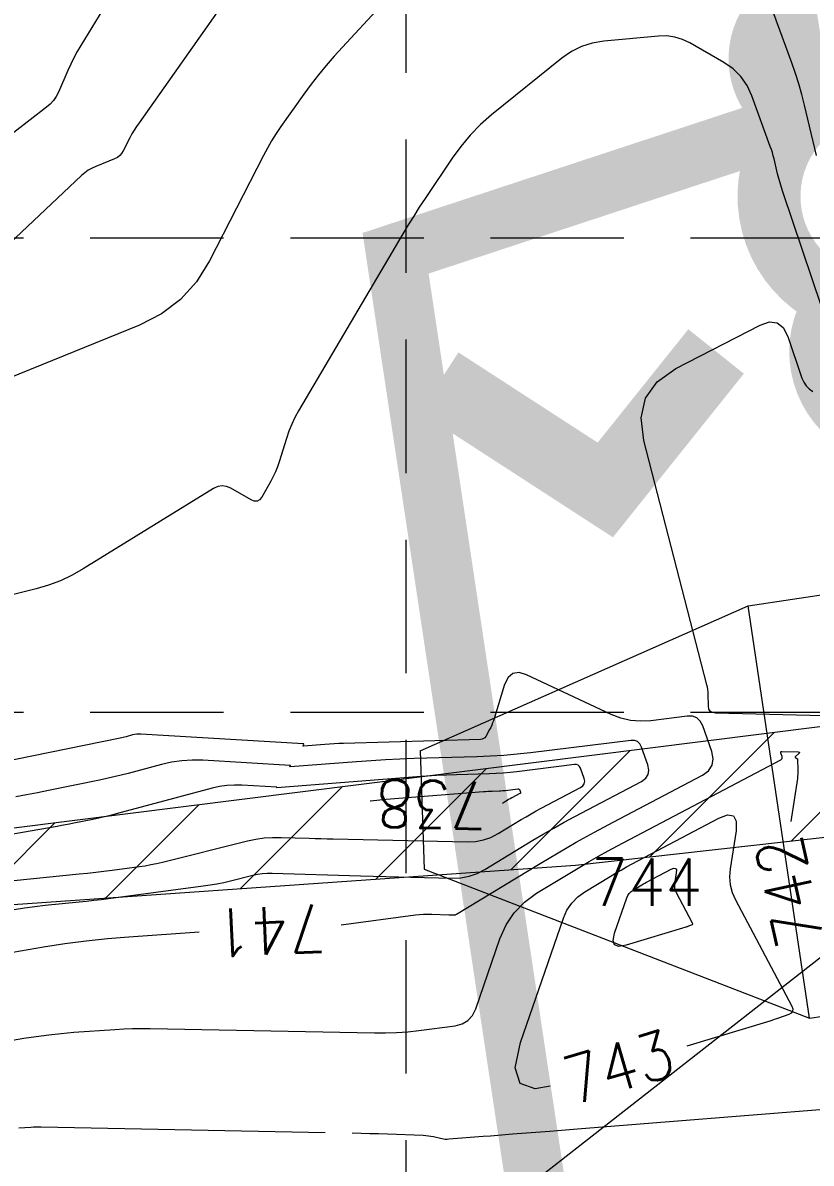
# Model space of a CAD drawing. Header units: feet. Extents: x 46644 to 49208, y 46045 to 47649.
# Drawn here: x 47693.5 to 47760, y 46288.7 to 46384.8 of the extents above; entities that cross this region are included whole.
import ezdxf
from ezdxf.enums import TextEntityAlignment as Align

# ---------------------------------------------------------------- set-up
doc = ezdxf.new("R2010")
doc.units = ezdxf.units.FT
doc.header["$MEASUREMENT"] = 0
doc.linetypes.add('DGN Style 3', pattern=[33.544038, 23.960027, -9.584011])
doc.linetypes.add('HIDDEN', pattern=[0.375, 0.25, -0.125])
for name, color, linetype, lineweight in [('EC', 35, 'Continuous', 0), ('Level 30', 1, 'Continuous', 0), ('Level 4', 1, 'Continuous', 0), ('LIMITS OF DISTURBANCE', 1, 'HIDDEN', 0), ('WATER', 5, 'Continuous', 0)]:
    doc.layers.add(name, color=color, linetype=linetype, lineweight=lineweight)
for name, color, linetype in [('GRID', 254, 'HIDDEN'), ('LEGEND', 7, 'Continuous'), ('SILT FENCE', 200, 'Continuous')]:
    doc.layers.add(name, color=color, linetype=linetype)
doc.styles.add('Style-STANDARD', font='STANDARD.shx')

msp = doc.modelspace()

# ---------------------------------------------------------------- hatches: boundary and pattern name
at = {"layer": 'WATER', "linetype": 'Continuous', "lineweight": 0}
h = msp.add_hatch(dxfattribs=at)
h.set_pattern_fill('ANSI31', color=5, scale=60, style=0)
h.paths.add_polyline_path([(48629.765, 46329.875), (48596.322, 46378.161), (48519.775, 46382.618), (48424.649, 46369.246), (48315.402, 46360.332), (48151.383, 46359.717), (48117.82, 46367.081), (48083.439, 46350.306), (48063.383, 46344.169), (48022.454, 46343.76), (47970.794, 46345.292), (47909.809, 46340.791), (47832.982, 46331.826), (47785.102, 46328.505), (47682.886, 46315.662), (47602.106, 46320.653), (47487.502, 46356.656), (47364.2, 46436.321), (47309.482, 46412.878), (47202.471, 46323.17), (47211.188, 46318.584), (47202.93, 46315.832), (47213.941, 46313.539), (47207.518, 46309.411), (47312.931, 46404.754), (47361.709, 46423.579), (47496.179, 46347.118), (47602.623, 46314.556), (47679.015, 46309.521), (47740.12, 46313.776), (47833.868, 46324.295), (47878.731, 46331.532), (47970.784, 46339.894), (48046.542, 46335.881), (48065.494, 46335.628), (48096.827, 46350.783), (48119.822, 46356.845), (48176.249, 46350.541), (48298.044, 46354.078), (48404.546, 46360.413), (48522.906, 46374.825), (48593.153, 46371.794), (48632.067, 46317.741), (48628.782, 46325.571), (48634.341, 46324.308)])

# ---------------------------------------------------------------- linework, layer by layer
at = {"layer": 'EC', "color": 35, "linetype": 'DGN Style 3', "lineweight": 0}
for p, q in [((47705.821, 46395.107), (47698.411, 46382.913)), ((47729.782, 46392.835), (47719.784, 46381.989)), ((47758.37, 46381.431), (47755.184, 46390.135)), ((47711.589, 46388.109), (47703.316, 46376.391)), ((47741.542, 46383.106), (47740.634, 46382.814)), ((47742.505, 46383.264), (47741.542, 46383.106)), ((47747.125, 46383.694), (47742.505, 46383.264)), ((47747.82, 46383.707), (47747.125, 46383.694)), ((47748.491, 46383.615), (47747.82, 46383.707)), ((47749.14, 46383.419), (47748.491, 46383.615)), ((47749.766, 46383.118), (47749.14, 46383.419)), ((47752.633, 46381.467), (47749.766, 46383.118)), ((47698.107, 46382.394), (47697.821, 46381.864)), ((47698.411, 46382.913), (47698.107, 46382.394)), ((47739.779, 46382.389), (47738.978, 46381.831)), ((47740.634, 46382.814), (47739.779, 46382.389)), ((47697.552, 46381.326), (47697.302, 46380.778)), ((47697.821, 46381.864), (47697.552, 46381.326)), ((47719.103, 46381.225), (47718.447, 46380.44)), ((47719.784, 46381.989), (47719.103, 46381.225)), ((47738.978, 46381.831), (47733.053, 46377.044)), ((47753.414, 46380.927), (47752.633, 46381.467)), ((47758.678, 46380.551), (47758.37, 46381.431)), ((47697.302, 46380.778), (47696.514, 46378.974)), ((47718.447, 46380.44), (47717.817, 46379.634)), ((47754.067, 46380.28), (47753.414, 46380.927)), ((47754.593, 46379.526), (47754.067, 46380.28)), ((47758.96, 46379.664), (47758.678, 46380.551)), ((47717.817, 46379.634), (47717.213, 46378.807)), ((47754.992, 46378.665), (47754.593, 46379.526)), ((47759.216, 46378.769), (47758.96, 46379.664)), ((47696.093, 46378.265), (47695.821, 46377.96)), ((47696.324, 46378.603), (47696.093, 46378.265)), ((47696.514, 46378.974), (47696.324, 46378.603)), ((47717.213, 46378.807), (47715.282, 46376.072)), ((47756.555, 46374.394), (47754.992, 46378.665)), ((47759.446, 46377.866), (47759.216, 46378.769)), ((47695.507, 46377.686), (47689.264, 46372.899)), ((47695.821, 46377.96), (47695.507, 46377.686)), ((47760.461, 46373.633), (47759.446, 46377.866)), ((47703.316, 46376.391), (47703.105, 46376.081)), ((47733.053, 46377.044), (47732.113, 46376.225)), ((47702.717, 46375.439), (47702.541, 46375.108)), ((47702.905, 46375.764), (47702.717, 46375.439)), ((47703.105, 46376.081), (47702.905, 46375.764)), ((47714.879, 46375.48), (47714.498, 46374.874)), ((47715.282, 46376.072), (47714.879, 46375.48)), ((47732.113, 46376.225), (47731.242, 46375.343)), ((47702.541, 46375.108), (47701.982, 46374.015)), ((47714.498, 46374.874), (47714.139, 46374.255)), ((47730.441, 46374.397), (47729.71, 46373.388)), ((47731.242, 46375.343), (47730.441, 46374.397)), ((47756.647, 46374.133), (47756.555, 46374.394)), ((47701.483, 46373.465), (47701.254, 46373.349)), ((47701.68, 46373.614), (47701.483, 46373.465)), ((47701.846, 46373.798), (47701.68, 46373.614)), ((47701.982, 46374.015), (47701.846, 46373.798)), ((47713.801, 46373.623), (47709.258, 46364.737)), ((47714.139, 46374.255), (47713.801, 46373.623)), ((47756.73, 46373.869), (47756.647, 46374.133)), ((47756.807, 46373.603), (47756.73, 46373.869)), ((47756.875, 46373.335), (47756.807, 46373.603)), ((47699.346, 46372.558), (47699.035, 46372.378)), ((47699.675, 46372.709), (47699.346, 46372.558)), ((47701.254, 46373.349), (47699.675, 46372.709)), ((47729.71, 46373.388), (47727.433, 46369.987)), ((47757.176, 46372.077), (47756.875, 46373.335)), ((47698.467, 46371.934), (47687.926, 46361.999)), ((47698.742, 46372.17), (47698.467, 46371.934)), ((47699.035, 46372.378), (47698.742, 46372.17)), ((47757.273, 46371.693), (47757.176, 46372.077)), ((47757.378, 46371.312), (47757.273, 46371.693)), ((47757.492, 46370.933), (47757.378, 46371.312)), ((47757.614, 46370.557), (47757.492, 46370.933)), ((47760.913, 46360.795), (47757.614, 46370.557)), ((47727.433, 46369.987), (47726.951, 46369.255)), ((47726.951, 46369.255), (47726.479, 46368.516)), ((47726.018, 46367.77), (47725.567, 46367.018)), ((47726.479, 46368.516), (47726.018, 46367.77)), ((47725.567, 46367.018), (47716.77, 46352.091)), ((47709.258, 46364.737), (47708.159, 46362.971)), ((47708.159, 46362.971), (47706.807, 46361.479)), ((47706.807, 46361.479), (47705.203, 46360.263)), ((47705.203, 46360.263), (47703.347, 46359.323)), ((47703.347, 46359.323), (47690.331, 46354.049)), ((47748.597, 46355.653), (47755.694, 46359.319)), ((47755.694, 46359.319), (47756.483, 46359.593)), ((47756.483, 46359.593), (47757.135, 46359.527)), ((47757.135, 46359.527), (47757.649, 46359.121)), ((47757.649, 46359.121), (47758.027, 46358.377)), ((47758.027, 46358.377), (47759.22, 46354.846)), ((47747.011, 46354.542), (47748.597, 46355.653)), ((47746.031, 46353.161), (47747.011, 46354.542)), ((47759.22, 46354.846), (47759.371, 46354.5)), ((47759.371, 46354.5), (47759.575, 46354.198)), ((47759.575, 46354.198), (47759.833, 46353.94)), ((47759.833, 46353.94), (47760.143, 46353.726)), ((47745.655, 46351.509), (47746.031, 46353.161)), ((47716.463, 46351.535), (47716.191, 46350.964)), ((47716.77, 46352.091), (47716.463, 46351.535)), ((47745.886, 46349.587), (47745.655, 46351.509)), ((47715.952, 46350.378), (47715.746, 46349.777)), ((47716.191, 46350.964), (47715.952, 46350.378)), ((47715.746, 46349.777), (47715.13, 46347.79)), ((47751.217, 46328.996), (47745.886, 46349.587)), ((47715.13, 46347.79), (47714.987, 46347.369)), ((47714.634, 46346.556), (47714.424, 46346.164)), ((47714.822, 46346.958), (47714.634, 46346.556)), ((47714.987, 46347.369), (47714.822, 46346.958)), ((47709.585, 46345.545), (47698.611, 46338.77)), ((47709.947, 46345.714), (47709.585, 46345.545)), ((47710.311, 46345.774), (47709.947, 46345.714)), ((47710.677, 46345.726), (47710.311, 46345.774)), ((47711.045, 46345.569), (47710.677, 46345.726)), ((47712.765, 46344.585), (47711.045, 46345.569)), ((47714.424, 46346.164), (47713.663, 46344.83)), ((47713.035, 46344.478), (47712.765, 46344.585)), ((47713.484, 46344.6), (47713.275, 46344.483)), ((47713.663, 46344.83), (47713.484, 46344.6)), ((47713.275, 46344.483), (47713.035, 46344.478)), ((47697.666, 46338.235), (47696.688, 46337.776)), ((47698.611, 46338.77), (47697.666, 46338.235)), ((47694.636, 46337.088), (47691.179, 46336.215)), ((47695.679, 46337.394), (47694.636, 46337.088)), ((47696.688, 46337.776), (47695.679, 46337.394)), ((47734.437, 46329.621), (47734.149, 46329.017)), ((47734.841, 46329.959), (47734.437, 46329.621)), ((47735.364, 46330.031), (47734.841, 46329.959)), ((47736.003, 46329.837), (47735.364, 46330.031)), ((47743.145, 46326.498), (47736.003, 46329.837)), ((47734.149, 46329.017), (47733.205, 46325.97)), ((47751.263, 46328.795), (47751.217, 46328.996)), ((47751.296, 46328.592), (47751.263, 46328.795)), ((47751.317, 46328.387), (47751.296, 46328.592)), ((47751.325, 46328.181), (47751.317, 46328.387)), ((47751.335, 46327.214), (47751.325, 46328.181)), ((47743.948, 46326.187), (47743.145, 46326.498)), ((47749.548, 46326.352), (47746.47, 46325.971)), ((47749.996, 46326.346), (47749.548, 46326.352)), ((47750.364, 46326.21), (47749.996, 46326.346)), ((47751.374, 46326.954), (47751.335, 46327.214)), ((47751.487, 46326.766), (47751.374, 46326.954)), ((47751.673, 46326.65), (47751.487, 46326.766)), ((47751.932, 46326.607), (47751.673, 46326.65)), ((47762.18, 46326.349), (47751.932, 46326.607)), ((47732.977, 46325.404), (47732.881, 46325.225)), ((47733.063, 46325.588), (47732.977, 46325.404)), ((47733.139, 46325.777), (47733.063, 46325.588)), ((47733.205, 46325.97), (47733.139, 46325.777)), ((47744.77, 46325.995), (47743.948, 46326.187)), ((47745.61, 46325.923), (47744.77, 46325.995)), ((47746.47, 46325.971), (47745.61, 46325.923)), ((47750.65, 46325.942), (47750.364, 46326.21)), ((47750.854, 46325.542), (47750.65, 46325.942)), ((47751.619, 46323.372), (47750.854, 46325.542)), ((47701.735, 46324.511), (47691.053, 46322.333)), ((47701.856, 46324.537), (47701.735, 46324.511)), ((47701.977, 46324.564), (47701.856, 46324.537)), ((47702.097, 46324.593), (47701.977, 46324.564)), ((47702.216, 46324.624), (47702.097, 46324.593)), ((47702.773, 46324.773), (47702.216, 46324.624)), ((47702.944, 46324.812), (47702.773, 46324.773)), ((47703.117, 46324.837), (47702.944, 46324.812)), ((47703.291, 46324.847), (47703.117, 46324.837)), ((47703.466, 46324.843), (47703.291, 46324.847)), ((47717.173, 46324.019), (47703.466, 46324.843)), ((47732.123, 46324.389), (47720.57, 46324.062)), ((47732.257, 46324.408), (47732.123, 46324.389)), ((47732.373, 46324.457), (47732.257, 46324.408)), ((47732.471, 46324.536), (47732.373, 46324.457)), ((47732.55, 46324.645), (47732.471, 46324.536)), ((47732.881, 46325.225), (47732.55, 46324.645)), ((47717.134, 46323.861), (47717.144, 46323.885)), ((47717.136, 46323.844), (47717.134, 46323.861)), ((47717.15, 46323.835), (47717.136, 46323.844)), ((47717.144, 46323.885), (47717.196, 46323.977)), ((47717.177, 46323.834), (47717.15, 46323.835)), ((47717.191, 46324.016), (47717.173, 46324.019)), ((47718.973, 46323.976), (47717.177, 46323.834)), ((47717.201, 46324.008), (47717.191, 46324.016)), ((47717.196, 46323.977), (47717.203, 46323.995)), ((47717.203, 46323.995), (47717.201, 46324.008)), ((47719.372, 46324.005), (47718.973, 46323.976)), ((47719.771, 46324.029), (47719.372, 46324.005)), ((47720.171, 46324.048), (47719.771, 46324.029)), ((47720.57, 46324.062), (47720.171, 46324.048)), ((47744.797, 46324.311), (47736.322, 46323.264)), ((47745.109, 46324.308), (47744.797, 46324.311)), ((47745.364, 46324.213), (47745.109, 46324.308)), ((47745.563, 46324.026), (47745.364, 46324.213)), ((47745.705, 46323.748), (47745.563, 46324.026)), ((47746.237, 46322.239), (47745.705, 46323.748)), ((47706.062, 46322.473), (47705.201, 46322.279)), ((47706.931, 46322.597), (47706.062, 46322.473)), ((47707.807, 46322.649), (47706.931, 46322.597)), ((47708.69, 46322.632), (47707.807, 46322.649)), ((47716.056, 46322.189), (47708.69, 46322.632)), ((47721.668, 46322.512), (47716.059, 46322.068)), ((47722.879, 46322.6), (47721.668, 46322.512)), ((47724.091, 46322.672), (47722.879, 46322.6)), ((47725.304, 46322.73), (47724.091, 46322.672)), ((47726.518, 46322.772), (47725.304, 46322.73)), ((47731.806, 46322.921), (47726.518, 46322.772)), ((47732.938, 46322.967), (47731.806, 46322.921)), ((47734.068, 46323.039), (47732.938, 46322.967)), ((47735.196, 46323.138), (47734.068, 46323.039)), ((47736.322, 46323.264), (47735.196, 46323.138)), ((47743.682, 46315.433), (47757.442, 46322.682)), ((47751.746, 46322.749), (47751.619, 46323.372)), ((47751.658, 46322.211), (47751.746, 46322.749)), ((47757.433, 46323.3), (47757.444, 46323.339)), ((47757.444, 46323.245), (47757.433, 46323.3)), ((47757.442, 46322.682), (47757.512, 46322.732)), ((47757.444, 46323.339), (47757.478, 46323.361)), ((47757.548, 46322.951), (47757.444, 46323.245)), ((47757.478, 46323.361), (47757.534, 46323.368)), ((47757.512, 46322.732), (47757.553, 46322.794)), ((47757.534, 46323.368), (47758.912, 46323.333)), ((47757.565, 46322.867), (47757.548, 46322.951)), ((47757.553, 46322.794), (47757.565, 46322.867)), ((47758.659, 46322.921), (47758.653, 46322.898)), ((47758.653, 46322.898), (47758.663, 46322.877)), ((47758.679, 46322.945), (47758.659, 46322.921)), ((47758.663, 46322.877), (47758.688, 46322.858)), ((47758.962, 46323.198), (47758.679, 46322.945)), ((47758.688, 46322.858), (47758.795, 46322.797)), ((47758.795, 46322.797), (47758.815, 46322.783)), ((47758.815, 46322.783), (47758.83, 46322.765)), ((47758.83, 46322.765), (47758.839, 46322.744)), ((47758.839, 46322.744), (47758.843, 46322.719)), ((47758.843, 46322.719), (47758.881, 46321.838)), ((47758.912, 46323.333), (47758.988, 46323.323)), ((47759.013, 46323.255), (47758.962, 46323.198)), ((47758.988, 46323.323), (47759.022, 46323.297)), ((47759.022, 46323.297), (47759.013, 46323.255)), ((47702.398, 46321.529), (47701.797, 46321.373)), ((47705.201, 46322.279), (47702.398, 46321.529)), ((47716.031, 46322.086), (47716.038, 46322.101)), ((47716.033, 46322.075), (47716.031, 46322.086)), ((47716.042, 46322.069), (47716.033, 46322.075)), ((47716.038, 46322.101), (47716.071, 46322.161)), ((47716.059, 46322.068), (47716.042, 46322.069)), ((47716.068, 46322.186), (47716.056, 46322.189)), ((47716.075, 46322.181), (47716.068, 46322.186)), ((47716.071, 46322.161), (47716.076, 46322.173)), ((47716.076, 46322.173), (47716.075, 46322.181)), ((47733.429, 46321.516), (47732.84, 46321.492)), ((47734.016, 46321.554), (47733.429, 46321.516)), ((47734.603, 46321.605), (47734.016, 46321.554)), ((47735.188, 46321.67), (47734.603, 46321.605)), ((47740.046, 46322.271), (47735.188, 46321.67)), ((47740.221, 46322.269), (47740.046, 46322.271)), ((47740.364, 46322.215), (47740.221, 46322.269)), ((47740.476, 46322.111), (47740.364, 46322.215)), ((47740.556, 46321.955), (47740.476, 46322.111)), ((47740.855, 46321.106), (47740.556, 46321.955)), ((47746.325, 46321.806), (47746.237, 46322.239)), ((47746.264, 46321.432), (47746.325, 46321.806)), ((47750.84, 46321.386), (47751.356, 46321.757)), ((47751.356, 46321.757), (47751.658, 46322.211)), ((47758.884, 46321.65), (47758.879, 46321.462)), ((47758.881, 46321.838), (47758.884, 46321.65)), ((47699.979, 46320.959), (47695.679, 46320.083)), ((47700.587, 46321.088), (47699.979, 46320.959)), ((47701.193, 46321.226), (47700.587, 46321.088)), ((47701.797, 46321.373), (47701.193, 46321.226)), ((47711.355, 46320.548), (47710.73, 46320.511)), ((47711.985, 46320.535), (47711.355, 46320.548)), ((47726.73, 46321.234), (47714.941, 46320.302)), ((47727.57, 46321.295), (47726.73, 46321.234)), ((47728.41, 46321.346), (47727.57, 46321.295)), ((47729.25, 46321.386), (47728.41, 46321.346)), ((47730.092, 46321.415), (47729.25, 46321.386)), ((47732.84, 46321.492), (47730.092, 46321.415)), ((47740.074, 46317.897), (47745.696, 46320.858)), ((47740.752, 46320.475), (47740.87, 46320.653)), ((47740.905, 46320.863), (47740.855, 46321.106)), ((47740.87, 46320.653), (47740.905, 46320.863)), ((47743.301, 46317.415), (47750.84, 46321.386)), ((47745.696, 46320.858), (47746.054, 46321.116)), ((47746.054, 46321.116), (47746.264, 46321.432)), ((47758.84, 46321.087), (47758.285, 46317.466)), ((47758.864, 46321.274), (47758.84, 46321.087)), ((47758.879, 46321.462), (47758.864, 46321.274)), ((47693.834, 46319.721), (47692.909, 46319.551)), ((47694.757, 46319.898), (47693.834, 46319.721)), ((47695.679, 46320.083), (47694.757, 46319.898)), ((47709.494, 46320.284), (47701.394, 46318.116)), ((47710.109, 46320.422), (47709.494, 46320.284)), ((47710.73, 46320.511), (47710.109, 46320.422)), ((47714.94, 46320.358), (47711.985, 46320.535)), ((47714.928, 46320.31), (47714.931, 46320.318)), ((47714.929, 46320.305), (47714.928, 46320.31)), ((47714.933, 46320.303), (47714.929, 46320.305)), ((47714.931, 46320.318), (47714.947, 46320.345)), ((47714.941, 46320.302), (47714.933, 46320.303)), ((47714.945, 46320.357), (47714.94, 46320.358)), ((47714.948, 46320.354), (47714.945, 46320.357)), ((47714.947, 46320.345), (47714.949, 46320.35)), ((47714.949, 46320.35), (47714.948, 46320.354)), ((47724.165, 46319.354), (47732.358, 46320.002)), ((47732.358, 46320.002), (47732.543, 46320.015)), ((47732.543, 46320.015), (47732.728, 46320.026)), ((47732.728, 46320.026), (47732.913, 46320.035)), ((47732.913, 46320.035), (47733.099, 46320.042)), ((47733.099, 46320.042), (47733.705, 46320.059)), ((47733.705, 46320.059), (47733.835, 46320.064)), ((47733.835, 46320.064), (47733.965, 46320.072)), ((47733.965, 46320.072), (47734.094, 46320.084)), ((47734.094, 46320.084), (47734.223, 46320.098)), ((47734.223, 46320.098), (47735.258, 46320.226)), ((47735.438, 46319.819), (47734.758, 46319.461)), ((47735.258, 46320.226), (47735.314, 46320.225)), ((47735.314, 46320.225), (47735.359, 46320.208)), ((47735.359, 46320.208), (47735.394, 46320.175)), ((47735.394, 46320.175), (47735.419, 46320.126)), ((47735.419, 46320.126), (47735.485, 46319.939)), ((47735.469, 46319.842), (47735.438, 46319.819)), ((47735.488, 46319.869), (47735.469, 46319.842)), ((47735.485, 46319.939), (47735.493, 46319.902)), ((47735.493, 46319.902), (47735.488, 46319.869)), ((47737.243, 46318.588), (47740.551, 46320.33)), ((47740.551, 46320.33), (47740.752, 46320.475)), ((47722.799, 46319.216), (47722.849, 46319.228)), ((47722.849, 46319.228), (47724.165, 46319.354)), ((47734.223, 46319.158), (47733.957, 46318.997)), ((47734.355, 46319.237), (47734.223, 46319.158)), ((47734.488, 46319.314), (47734.355, 46319.237)), ((47734.623, 46319.388), (47734.488, 46319.314)), ((47734.758, 46319.461), (47734.623, 46319.388)), ((47699.92, 46317.757), (47699.425, 46317.652)), ((47700.413, 46317.869), (47699.92, 46317.757)), ((47700.905, 46317.989), (47700.413, 46317.869)), ((47701.394, 46318.116), (47700.905, 46317.989)), ((47735.546, 46317.627), (47735.965, 46317.877)), ((47735.965, 46317.877), (47736.387, 46318.121)), ((47736.387, 46318.121), (47736.814, 46318.358)), ((47736.814, 46318.358), (47737.243, 46318.588)), ((47739.178, 46317.416), (47740.074, 46317.897)), ((47744.901, 46313.893), (47752.205, 46317.741)), ((47752.205, 46317.741), (47752.958, 46318.024)), ((47752.958, 46318.024), (47753.453, 46317.945)), ((47753.453, 46317.945), (47753.69, 46317.503)), ((47696.414, 46317.06), (47684.842, 46315.066)), ((47696.762, 46317.122), (47696.414, 46317.06)), ((47697.111, 46317.186), (47696.762, 46317.122)), ((47697.459, 46317.253), (47697.111, 46317.186)), ((47697.806, 46317.322), (47697.459, 46317.253)), ((47699.425, 46317.652), (47697.806, 46317.322)), ((47733.598, 46316.447), (47735.546, 46317.627)), ((47737.408, 46316.415), (47738.289, 46316.922)), ((47738.289, 46316.922), (47739.178, 46317.416)), ((47741.741, 46316.578), (47743.301, 46317.415)), ((47753.668, 46316.698), (47753.174, 46313.477)), ((47753.69, 46317.503), (47753.668, 46316.698)), ((47705.278, 46314.043), (47712.457, 46315.83)), ((47712.457, 46315.83), (47713.16, 46315.98)), ((47713.16, 46315.98), (47713.868, 46316.081)), ((47713.868, 46316.081), (47714.581, 46316.132)), ((47714.581, 46316.132), (47715.3, 46316.135)), ((47715.3, 46316.135), (47717.655, 46316.063)), ((47717.655, 46316.063), (47718.16, 46316.048)), ((47718.16, 46316.048), (47718.665, 46316.034)), ((47718.665, 46316.034), (47719.17, 46316.021)), ((47719.17, 46316.021), (47719.674, 46316.009)), ((47719.674, 46316.009), (47731.013, 46315.755)), ((47731.013, 46315.755), (47731.697, 46315.787)), ((47731.697, 46315.787), (47732.356, 46315.913)), ((47732.356, 46315.913), (47732.99, 46316.133)), ((47732.475, 46313.433), (47736.534, 46315.894)), ((47732.99, 46316.133), (47733.598, 46316.447)), ((47736.534, 46315.894), (47737.408, 46316.415)), ((47740.194, 46315.718), (47741.741, 46316.578)), ((47737.14, 46313.929), (47738.661, 46314.835)), ((47738.661, 46314.835), (47740.194, 46315.718)), ((47742.076, 46314.556), (47742.875, 46315)), ((47742.875, 46315), (47743.682, 46315.433)), ((47703.829, 46313.747), (47704.315, 46313.832)), ((47704.315, 46313.832), (47704.798, 46313.931)), ((47704.798, 46313.931), (47705.278, 46314.043)), ((47730.075, 46309.646), (47737.14, 46313.929)), ((47740.497, 46313.631), (47741.283, 46314.099)), ((47741.283, 46314.099), (47742.076, 46314.556)), ((47744.431, 46313.641), (47744.901, 46313.893)), ((47687.861, 46312.002), (47698.254, 46313.052)), ((47698.254, 46313.052), (47698.956, 46313.125)), ((47698.956, 46313.125), (47699.656, 46313.204)), ((47699.656, 46313.204), (47700.357, 46313.288)), ((47700.357, 46313.288), (47701.056, 46313.377)), ((47701.056, 46313.377), (47703.341, 46313.676)), ((47703.341, 46313.676), (47703.829, 46313.747)), ((47711.036, 46312.473), (47712.909, 46312.94)), ((47712.909, 46312.94), (47713.312, 46313.025)), ((47713.312, 46313.025), (47713.718, 46313.083)), ((47713.718, 46313.083), (47714.127, 46313.113)), ((47714.127, 46313.113), (47714.539, 46313.114)), ((47714.539, 46313.114), (47721.999, 46312.886)), ((47721.999, 46312.886), (47723.061, 46312.854)), ((47723.061, 46312.854), (47724.123, 46312.825)), ((47730.446, 46312.729), (47731.149, 46312.863)), ((47731.149, 46312.863), (47731.826, 46313.098)), ((47731.826, 46313.098), (47732.475, 46313.433)), ((47736.845, 46311.417), (47740.497, 46313.631)), ((47743.043, 46312.842), (47743.502, 46313.115)), ((47743.502, 46313.115), (47743.964, 46313.381)), ((47743.964, 46313.381), (47744.431, 46313.641)), ((47746.12, 46312.353), (47748.207, 46313.452)), ((47748.207, 46313.452), (47748.422, 46313.533)), ((47748.422, 46313.533), (47748.564, 46313.511)), ((47748.625, 46313.155), (47748.484, 46312.234)), ((47748.564, 46313.511), (47748.631, 46313.384)), ((47748.631, 46313.384), (47748.625, 46313.155)), ((47753.174, 46313.477), (47753.122, 46312.796)), ((47700.733, 46310.988), (47708.717, 46312.034)), ((47708.717, 46312.034), (47709.302, 46312.119)), ((47709.302, 46312.119), (47709.883, 46312.221)), ((47709.883, 46312.221), (47710.461, 46312.339)), ((47710.461, 46312.339), (47711.036, 46312.473)), ((47724.123, 46312.825), (47725.185, 46312.798)), ((47725.185, 46312.798), (47726.247, 46312.773)), ((47726.247, 46312.773), (47729.716, 46312.695)), ((47729.716, 46312.695), (47730.446, 46312.729)), ((47740.913, 46311.55), (47743.043, 46312.842)), ((47744.981, 46311.684), (47745.59, 46312.053)), ((47745.59, 46312.053), (47745.721, 46312.131)), ((47745.721, 46312.131), (47745.853, 46312.207)), ((47745.853, 46312.207), (47745.986, 46312.281)), ((47745.986, 46312.281), (47746.12, 46312.353)), ((47748.484, 46312.234), (47748.469, 46312.04)), ((47748.469, 46312.04), (47748.485, 46311.85)), ((47753.122, 46312.796), (47753.178, 46312.134)), ((47753.178, 46312.134), (47753.343, 46311.489)), ((47700.119, 46310.909), (47700.733, 46310.988)), ((47735.813, 46310.669), (47736.845, 46311.417)), ((47739.81, 46310.597), (47740.311, 46311.114)), ((47740.311, 46311.114), (47740.913, 46311.55)), ((47743.429, 46308.05), (47744.466, 46311.046)), ((47744.466, 46311.046), (47744.551, 46311.24)), ((47744.551, 46311.24), (47744.666, 46311.411)), ((47744.666, 46311.411), (47744.809, 46311.559)), ((47744.809, 46311.559), (47744.981, 46311.684)), ((47748.485, 46311.85), (47748.532, 46311.666)), ((47748.532, 46311.666), (47748.61, 46311.487)), ((47748.61, 46311.487), (47749.97, 46308.924)), ((47753.343, 46311.489), (47753.616, 46310.863)), ((47692.779, 46310.058), (47693.651, 46310.196)), ((47693.651, 46310.196), (47694.526, 46310.314)), ((47694.526, 46310.314), (47695.404, 46310.413)), ((47695.404, 46310.413), (47698.276, 46310.703)), ((47698.276, 46310.703), (47698.891, 46310.767)), ((47698.891, 46310.767), (47699.505, 46310.836)), ((47699.505, 46310.836), (47700.119, 46310.909)), ((47734.954, 46309.782), (47735.813, 46310.669)), ((47739.11, 46309.318), (47739.409, 46309.998)), ((47739.409, 46309.998), (47739.81, 46310.597)), ((47753.616, 46310.863), (47758.374, 46301.891)), ((47720.362, 46308.761), (47726.643, 46309.59)), ((47726.643, 46309.59), (47726.98, 46309.627)), ((47726.98, 46309.627), (47727.318, 46309.651)), ((47727.318, 46309.651), (47727.656, 46309.661)), ((47727.656, 46309.661), (47727.995, 46309.658)), ((47727.995, 46309.658), (47729.454, 46309.613)), ((47729.454, 46309.613), (47729.517, 46309.611)), ((47729.517, 46309.611), (47729.58, 46309.61)), ((47729.58, 46309.61), (47729.643, 46309.608)), ((47729.643, 46309.608), (47729.706, 46309.606)), ((47729.706, 46309.606), (47729.912, 46309.602)), ((47729.912, 46309.602), (47729.955, 46309.604)), ((47729.955, 46309.604), (47729.997, 46309.612)), ((47729.997, 46309.612), (47730.037, 46309.626)), ((47730.037, 46309.626), (47730.075, 46309.646)), ((47734.268, 46308.756), (47734.954, 46309.782)), ((47735.482, 46298.833), (47739.11, 46309.318)), ((47702.465, 46307.76), (47708.396, 46308.178)), ((47733.754, 46307.59), (47734.268, 46308.756)), ((47743.301, 46307.439), (47743.429, 46308.05)), ((47749.437, 46308.568), (47744.403, 46307.039)), ((47749.491, 46308.585), (47749.437, 46308.568)), ((47749.544, 46308.602), (47749.491, 46308.585)), ((47749.597, 46308.62), (47749.544, 46308.602)), ((47749.649, 46308.639), (47749.597, 46308.62)), ((47749.894, 46308.728), (47749.649, 46308.639)), ((47749.955, 46308.761), (47749.894, 46308.728)), ((47749.988, 46308.804), (47749.955, 46308.761)), ((47749.97, 46308.924), (47749.993, 46308.859)), ((47749.993, 46308.859), (47749.988, 46308.804)), ((47695.263, 46306.894), (47697.056, 46307.177)), ((47697.056, 46307.177), (47698.853, 46307.416)), ((47698.853, 46307.416), (47700.657, 46307.61)), ((47700.657, 46307.61), (47702.465, 46307.76)), ((47731.708, 46301.677), (47733.754, 46307.59)), ((47743.42, 46307.067), (47743.301, 46307.439)), ((47684.328, 46305.029), (47695.263, 46306.894)), ((47743.787, 46306.934), (47743.42, 46307.067)), ((47744.403, 46307.039), (47743.787, 46306.934)), ((47731.437, 46301.12), (47731.708, 46301.677)), ((47758.324, 46301.321), (47758.11, 46301.206)), ((47758.439, 46301.473), (47758.324, 46301.321)), ((47758.374, 46301.891), (47758.456, 46301.663)), ((47758.456, 46301.663), (47758.439, 46301.473)), ((47729.968, 46300.257), (47730.567, 46300.411)), ((47730.567, 46300.411), (47731.057, 46300.698)), ((47731.057, 46300.698), (47731.437, 46301.12)), ((47756.51, 46300.647), (47749.511, 46298.521)), ((47756.697, 46300.705), (47756.51, 46300.647)), ((47756.883, 46300.766), (47756.697, 46300.705)), ((47757.068, 46300.829), (47756.883, 46300.766)), ((47757.252, 46300.895), (47757.068, 46300.829)), ((47758.11, 46301.206), (47757.252, 46300.895)), ((47694.648, 46299.356), (47695.701, 46299.496)), ((47695.701, 46299.496), (47696.757, 46299.61)), ((47696.757, 46299.61), (47697.817, 46299.697)), ((47697.817, 46299.697), (47701.282, 46299.942)), ((47701.282, 46299.942), (47702.025, 46299.986)), ((47702.025, 46299.986), (47702.769, 46300.013)), ((47702.769, 46300.013), (47703.512, 46300.023)), ((47703.512, 46300.023), (47704.256, 46300.017)), ((47704.256, 46300.017), (47723.161, 46299.645)), ((47723.161, 46299.645), (47724.103, 46299.644)), ((47724.103, 46299.644), (47725.042, 46299.679)), ((47725.042, 46299.679), (47725.98, 46299.749)), ((47725.98, 46299.749), (47726.915, 46299.854)), ((47726.915, 46299.854), (47729.968, 46300.257)), ((47686.813, 46298.033), (47693.598, 46299.19)), ((47693.598, 46299.19), (47694.648, 46299.356)), ((47735.032, 46296.695), (47735.482, 46298.833)), ((47735.45, 46295.393), (47735.032, 46296.695)), ((47736.735, 46294.926), (47735.45, 46295.393)), ((47738.003, 46295.143), (47736.735, 46294.926)), ((47740.627, 46291.587), (47761.814, 46293.262)), ((47693.168, 46291.635), (47694.183, 46291.706)), ((47694.183, 46291.706), (47694.401, 46291.719)), ((47694.401, 46291.719), (47694.618, 46291.727)), ((47694.618, 46291.727), (47694.836, 46291.73)), ((47694.836, 46291.73), (47695.054, 46291.728)), ((47695.054, 46291.728), (47721.301, 46291.212)), ((47721.301, 46291.212), (47722.042, 46291.196)), ((47722.042, 46291.196), (47722.783, 46291.176)), ((47722.783, 46291.176), (47723.524, 46291.153)), ((47723.524, 46291.153), (47724.265, 46291.127)), ((47724.265, 46291.127), (47727.288, 46291.014)), ((47727.288, 46291.014), (47727.504, 46291.001)), ((47727.504, 46291.001), (47727.72, 46290.978)), ((47727.72, 46290.978), (47727.934, 46290.945)), ((47727.934, 46290.945), (47728.147, 46290.902)), ((47728.147, 46290.902), (47728.84, 46290.745)), ((47728.84, 46290.745), (47728.989, 46290.718)), ((47729.44, 46290.702), (47732.339, 46290.932)), ((47732.339, 46290.932), (47732.96, 46290.981)), ((47732.96, 46290.981), (47733.581, 46291.03)), ((47733.581, 46291.03), (47734.202, 46291.079)), ((47734.202, 46291.079), (47734.823, 46291.128)), ((47734.823, 46291.128), (47737.948, 46291.375)), ((47737.948, 46291.375), (47738.618, 46291.428)), ((47738.618, 46291.428), (47739.287, 46291.481)), ((47739.287, 46291.481), (47739.957, 46291.534)), ((47739.957, 46291.534), (47740.627, 46291.587)), ((47728.989, 46290.718), (47729.138, 46290.701)), ((47729.138, 46290.701), (47729.289, 46290.696)), ((47729.289, 46290.696), (47729.44, 46290.702))]:
    msp.add_line(p, q, dxfattribs=at)
at = {"layer": 'GRID', "color": 252, "linetype": 'HIDDEN', "lineweight": 0, "ltscale": 45}
for p, q in [((47725.803, 47606.853), (47725.803, 46206.677)), ((46686.7, 46366.677), (49166.7, 46366.677)), ((46686.7, 46326.677), (49166.7, 46326.677))]:
    msp.add_line(p, q, dxfattribs=at)
at = {"layer": 'LEGEND', "color": 170, "ltscale": 100, "const_width": 5.309}
msp.add_lwpolyline([(47762.38, 46361.508, 0.520567), (47762.38, 46361.508, 0.765195), (47770.204, 46350.574, 0.417879), (47780.964, 46352.176, 0.6649), (47780.919, 46366.06, 0.744833), (47779.818, 46381.554, 0.975642), (47768.49, 46389.547, 0.520567), (47757.004, 46385.326, 0.520567), (47759.151, 46376.75, 0.540264), (47762.38, 46361.508)], format="xyb", close=True, dxfattribs=at)
at = {"layer": 'Level 30', "color": 7, "linetype": 'Continuous', "lineweight": 0}
for p, q in [((47754.702, 46335.664), (47765.254, 46337.227)), ((47727.029, 46323.434), (47754.702, 46335.664)), ((47759.855, 46300.877), (47754.702, 46335.664)), ((47727.029, 46323.434), (47727.354, 46313.439)), ((47727.354, 46313.439), (47759.855, 46300.877)), ((47759.855, 46300.877), (47770.406, 46302.44))]:
    msp.add_line(p, q, dxfattribs=at)
at = {"layer": 'Level 4', "color": 7, "linetype": 'Continuous', "lineweight": 0}
msp.add_line((47769.792, 46313.056), (47700.145, 46258.587), dxfattribs=at)
at = {"layer": 'LIMITS OF DISTURBANCE', "color": 1, "linetype": 'HIDDEN', "lineweight": 0, "ltscale": 100, "const_width": 5}
msp.add_lwpolyline([(47302.26, 47079.063), (47251.964, 46554.523), (47235.944, 46555.739), (47229.746, 46491.613), (47258.662, 46504.091), (47261.756, 46504.518), (47263.783, 46504.838), (47266.878, 46505.265), (47268.905, 46505.691), (47263.783, 46504.838), (47268.905, 46505.691), (47332.122, 46514.98), (47360.542, 46519.098), (47401.969, 46525.988), (47518.93, 46542.753), (47543.382, 46546.319), (47601.603, 46555.023), (47728.68, 46572.705), (47759.362, 46376.713), (47724.952, 46365.383), (47739.214, 46270.556), (47774.343, 46267.653)], dxfattribs=at)
at = {"layer": 'SILT FENCE', "linetype": 'Continuous', "lineweight": 0, "const_width": 6}
msp.add_lwpolyline([(47751.985, 46357.102), (47742.64, 46345.426), (47728.622, 46354.507)], dxfattribs=at)
at = {"layer": 'WATER', "color": 5, "linetype": 'Continuous', "lineweight": 0}
msp.add_lwpolyline([(47785.102, 46328.505), (47682.886, 46315.662), (47602.106, 46320.653), (47487.502, 46356.656), (47364.2, 46436.321), (47309.482, 46412.878), (47202.471, 46323.17), (47211.188, 46318.584), (47202.93, 46315.832), (47213.941, 46313.539), (47207.518, 46309.411), (47312.931, 46404.754), (47361.709, 46423.579), (47496.179, 46347.118), (47602.623, 46314.556), (47679.015, 46309.521), (47740.12, 46313.776), (47833.868, 46324.295)], dxfattribs=at)

# ---------------------------------------------------------------- texts
at = {"layer": 'EC', "color": 35, "linetype": 'DGN Style 3', "lineweight": 0, "style": 'Style-STANDARD'}
for s, rotation, p in [('738', 178.87483, (47728.005, 46318.912)), ('742', 102.4717, (47758.139, 46311.532)), ('741', 182.7923, (47714.392, 46308.287)), ('743', 16.36051, (47743.77, 46296.777))]:
    msp.add_text(s, height=4, rotation=rotation, dxfattribs=at).set_placement(p, align=Align.MIDDLE_CENTER)
msp.add_text('744', height=4, dxfattribs=at).set_placement((47746.12, 46312.353), align=Align.MIDDLE_CENTER)

doc.saveas('drawing.dxf')
